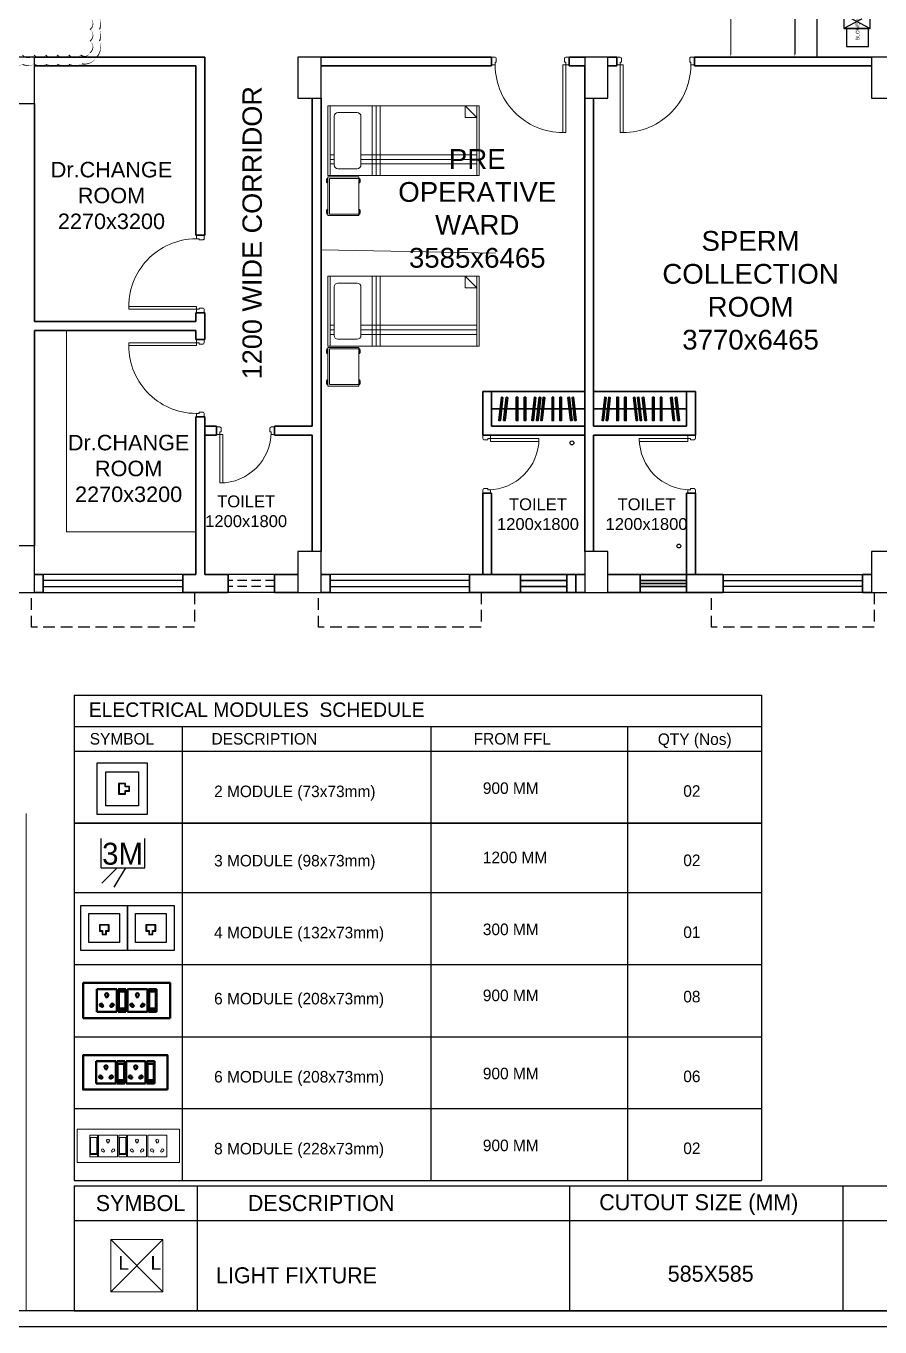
# Model space of a CAD drawing. Header units: millimetres. Extents: x 1327414 to 2124380, y -346496 to -91575.
# Drawn here: x 2096652 to 2107669, y -266856 to -250066 of the extents above; entities that cross this region are included whole.
import ezdxf
from ezdxf.enums import TextEntityAlignment as Align

# ---------------------------------------------------------------- set-up
doc = ezdxf.new("R2010")
doc.units = ezdxf.units.MM
doc.header["$LTSCALE"] = 600
doc.header["$MEASUREMENT"] = 0
doc.header["$PDMODE"] = 35
doc.linetypes.add('HIDDEN', pattern=[0.375, 0.25, -0.125])
for name, color, linetype in [('AIR SHOWER', 7, 'Continuous'), ('col', 5, 'Continuous'), ('Dimensions', 7, 'Continuous'), ('ELE-3M UPS P.SB', 3, 'Continuous'), ('ELE-8M 6-16A UPS SOCKET', 223, 'Continuous'), ('ELE.LAN POINT', 3, 'Continuous'), ('Lines', 7, 'Continuous'), ('MEP_HVAC_DRAIN_PIPE', 7, 'Continuous'), ('RCP Legend', 7, 'Continuous'), ('TEXT', 6, 'Continuous'), ('wall', 1, 'Continuous'), ('Window', 4, 'Continuous')]:
    doc.layers.add(name, color=color, linetype=linetype)
for name, color, linetype, lineweight in [('DIM', 7, 'Continuous', 0), ('DOOR', 144, 'Continuous', 13), ('ELBOW_FLANGE', 7, 'Continuous', 0), ('ELE. 2N0S OF 6-16 UPS SOCKETS', 191, 'Continuous', 15), ('funiture', 30, 'Continuous', 13), ('furniture', 30, 'Continuous', 9), ('P-Wall', 8, 'Continuous', 35)]:
    doc.layers.add(name, color=color, linetype=linetype, lineweight=lineweight)
doc.layers.add('ELE-42W EMERGENCY DOWN LIGHT', color=7, linetype='Continuous', lineweight=0, true_color=0x608ec6)
doc.styles.add('ARIAL', font='arial.ttf')
doc.styles.add('ROMANS', font='romans.shx')
doc.styles.get("Standard").update_dxf_attribs({"font": 'stylu.ttf'})
doc.linetypes.add('ZIGZAG', pattern='A,0.0001,-0.2,[131,ltypeshp.shx,S=0.2,R=0,X=-0.2,Y=0],-0.4,[131,ltypeshp.shx,S=0.2,R=180,X=0.2,Y=0],-0.2', length=0.8001)
doc.dimstyles.new('AEPL1', dxfattribs={"dimtxt": 100, "dimasz": 40, "dimexe": 1.25, "dimexo": 5, "dimtad": 0, "dimdec": 0, "dimtxsty": 'ROMANS', "dimcen": 2.5, "dimclrd": 250, "dimclre": 250, "dimclrt": 7, "dimadec": 0, "dimazin": 0, "dimtfac": 1, "dimtdec": 0, "dimtmove": 0, "dimatfit": 3, "dimfxl": 1, "dimlwd": 0, "dimlwe": 0, "dimarcsym": 0})
doc.dimstyles.new('BIGDFD', dxfattribs={"dimtxt": 8, "dimasz": 4, "dimexe": 1, "dimexo": 2, "dimtad": 1, "dimlfac": 10, "dimtxsty": 'Standard', "dimcen": 2.5, "dimclrd": 5, "dimclre": 3, "dimclrt": 1, "dimadec": 0, "dimazin": 0, "dimtfac": 1, "dimtmove": 0, "dimatfit": 3, "dimfxl": 1, "dimarcsym": 0})
doc.dimstyles.new('BIGDFD$0', dxfattribs={"dimtxt": 8, "dimasz": 4, "dimexe": 1, "dimexo": 2, "dimtad": 1, "dimlfac": 10, "dimtxsty": 'Standard', "dimcen": 2.5, "dimclrd": 5, "dimclre": 3, "dimclrt": 1, "dimadec": 0, "dimazin": 0, "dimtfac": 1, "dimtmove": 0, "dimatfit": 3, "dimfxl": 1, "dimarcsym": 0})

# ---------------------------------------------------------------- blocks, each defined once
blk = doc.blocks.new('A$C45A5314D')
at = {"layer": 'furniture', "color": 8, "ltscale": 0.75}
for p, q in [((-1962, 946), (-1950, 946)), ((-1962, 946), (-1950, 946)), ((-1962, 946), (-1962, 887)), ((-1962, 944), (-1950, 944)), ((-1962, 943), (-1950, 943)), ((-1962, 941), (-1950, 941)), ((-1962, 939), (-1950, 939)), ((-1962, 936), (-1950, 936)), ((-1962, 932), (-1950, 932)), ((-1962, 927), (-1950, 927)), ((-1962, 921), (-1950, 921)), ((-1962, 913), (-1950, 913)), ((-1962, 907), (-1950, 907)), ((-1962, 902), (-1950, 902)), ((-1962, 898), (-1950, 898)), ((-1962, 895), (-1950, 895)), ((-1962, 892), (-1950, 892)), ((-1962, 891), (-1950, 891)), ((-1962, 889), (-1950, 889)), ((-1962, 888), (-1950, 888)), ((-1962, 887), (-1950, 887)), ((-1950, 967), (-1550, 967)), ((-1950, 467), (-1950, 967)), ((-1930, 948), (-1930, 487)), ((-1930, 948), (-1550, 948)), ((-1550, 967), (-1550, 467)), ((-1538, 946), (-1550, 946)), ((-1538, 946), (-1550, 946)), ((-1538, 944), (-1550, 944)), ((-1538, 943), (-1550, 943)), ((-1538, 941), (-1550, 941)), ((-1538, 939), (-1550, 939)), ((-1538, 936), (-1550, 936)), ((-1538, 932), (-1550, 932)), ((-1538, 927), (-1550, 927)), ((-1538, 921), (-1550, 921)), ((-1538, 913), (-1550, 913)), ((-1538, 907), (-1550, 907)), ((-1538, 902), (-1550, 902)), ((-1538, 898), (-1550, 898)), ((-1538, 895), (-1550, 895)), ((-1538, 892), (-1550, 892)), ((-1538, 891), (-1550, 891)), ((-1538, 889), (-1550, 889)), ((-1538, 888), (-1550, 888)), ((-1538, 887), (-1550, 887)), ((-1538, 946), (-1538, 887)), ((-1962, 545), (-1950, 545)), ((-1962, 545), (-1950, 545)), ((-1962, 545), (-1962, 486)), ((-1962, 543), (-1950, 543)), ((-1962, 542), (-1950, 542)), ((-1962, 540), (-1950, 540)), ((-1962, 538), (-1950, 538)), ((-1962, 535), (-1950, 535)), ((-1962, 531), (-1950, 531)), ((-1962, 526), (-1950, 526)), ((-1962, 520), (-1950, 520)), ((-1962, 512), (-1950, 512)), ((-1962, 506), (-1950, 506)), ((-1538, 545), (-1550, 545)), ((-1538, 545), (-1550, 545)), ((-1538, 543), (-1550, 543)), ((-1538, 542), (-1550, 542)), ((-1538, 540), (-1550, 540)), ((-1538, 538), (-1550, 538)), ((-1538, 535), (-1550, 535)), ((-1538, 531), (-1550, 531)), ((-1538, 526), (-1550, 526)), ((-1538, 520), (-1550, 520)), ((-1538, 512), (-1550, 512)), ((-1538, 506), (-1550, 506)), ((-1538, 545), (-1538, 486)), ((-1962, 501), (-1950, 501)), ((-1962, 497), (-1950, 497)), ((-1962, 494), (-1950, 494)), ((-1962, 491), (-1950, 491)), ((-1962, 490), (-1950, 490)), ((-1962, 488), (-1950, 488)), ((-1962, 487), (-1950, 487)), ((-1962, 486), (-1950, 486)), ((-1962, 486), (-1950, 486)), ((-1550, 467), (-1950, 467)), ((-1550, 487), (-1930, 487)), ((-1538, 501), (-1550, 501)), ((-1538, 497), (-1550, 497)), ((-1538, 494), (-1550, 494)), ((-1538, 491), (-1550, 491)), ((-1538, 490), (-1550, 490)), ((-1538, 488), (-1550, 488)), ((-1538, 487), (-1550, 487)), ((-1538, 486), (-1550, 486))]:
    blk.add_line(p, q, dxfattribs=at)
at = {"layer": 'furniture', "color": 8}
for p, q in [((0, 450), (-1950, 450)), ((-1950, 450), (-1950, -450)), ((-1920, 450), (-1920, -450)), ((-1572, 362), (-1820, 362)), ((-1377, -450), (-1377, 450)), ((-1327, -450), (-1327, 450)), ((-1277, -450), (-1277, 450)), ((-30, -450), (-30, 450)), ((0, -450), (0, 450)), ((-1920, 300), (-1869, 300)), ((-1920, 241), (-1869, 241)), ((-1920, 182), (-1869, 182)), ((-1869, 313), (-1869, -313)), ((-1523, 313), (-1523, -313)), ((-1523, 300), (-30, 300)), ((-1523, 241), (-30, 241)), ((-1523, 182), (-30, 182)), ((-180, -450), (-30, -300)), ((-180, -450), (-180, -300)), ((-30, -300), (-180, -300)), ((-1950, -450), (0, -450)), ((-1820, -362), (-1572, -362))]:
    blk.add_line(p, q, dxfattribs=at)
at = {"layer": 'furniture', "color": 8, "ltscale": 0.75}
for centre, start, end in [((-1876, 917), 161.0754, 198.9247), ((-1624, 917), 341.0754, 18.9247), ((-1876, 516), 161.0754, 198.9247), ((-1624, 516), 341.0754, 18.9247)]:
    blk.add_arc(centre, 91.1, start, end, dxfattribs=at)
at = {"layer": 'furniture', "color": 8}
for centre, start, end in [((-1820, 313), 90, 180), ((-1572, 313), 0, 90), ((-1820, -313), 180, 270), ((-1572, -313), 270, 0)]:
    blk.add_arc(centre, 49.2, start, end, dxfattribs=at)
blk = doc.blocks.new('A$C19B8274B')
at = {"layer": 'DOOR'}
blk.add_line((-45, 925), (-80, 925), dxfattribs=at)
at = {"layer": 'DOOR', "color": 8}
for p, q in [((-80, 50), (-80, 925)), ((-45, 50), (-45, 925)), ((-45, 50), (-80, 50)), ((-955, -50), (-955, -47.5)), ((-940, -35), (-942.5, -35)), ((-60, -35), (-57.5, -35)), ((-45, -50), (-45, -47.5))]:
    blk.add_line(p, q, dxfattribs=at)
for points in [[(-940, 15), (-955, 15), (-955, 50), (-1000, 50), (-1000, -50), (-955, -50)], [(-940, -35), (-940, 15)], [(-60, 15), (-45, 15), (-45, 50), (0, 50), (0, -50), (-45, -50)], [(-60, -35), (-60, 15)]]:
    blk.add_lwpolyline(points, dxfattribs=at)
for centre, radius, start, end in [((-80, 50), 875, 90, 182.29244), ((-955, -35), 12.5, 270, 0), ((-45, -35), 12.5, 180, 270)]:
    blk.add_arc(centre, radius, start, end, dxfattribs=at)
blk = doc.blocks.new('750')
at = {"layer": 'DOOR', "color": 8}
for p, q in [((-50, 705), (-47.5, 705)), ((-35, 690), (-35, 692.5)), ((-50, 45), (-47.5, 45)), ((-35, 60), (-35, 57.5)), ((50, 45), (50, 80)), ((50, 80), (675, 80)), ((50, 45), (675, 45)), ((675, 45), (675, 80))]:
    blk.add_line(p, q, dxfattribs=at)
for points in [[(15, 690), (15, 705), (50, 705), (50, 750), (-50, 750), (-50, 705)], [(-35, 690), (15, 690)], [(15, 60), (15, 45), (50, 45), (50, 0), (-50, 0), (-50, 45)], [(-35, 60), (15, 60)]]:
    blk.add_lwpolyline(points, dxfattribs=at)
for centre, radius, start, end in [((-35, 705), 12.5, 180, 270), ((15, 45), 660, 0, 90), ((-35, 45), 12.5, 90, 180)]:
    blk.add_arc(centre, radius, start, end, dxfattribs=at)
blk = doc.blocks.new('W1800')
at = {"layer": 'wall', "color": 7}
for p, q in [((0, -58), (0, 173)), ((1800, 173), (1800, -58))]:
    blk.add_line(p, q, dxfattribs=at)
at = {"layer": 'Window'}
for p, q in [((0, 173), (1800, 173)), ((0, 98), (1800, 98)), ((1800, 18), (0, 18)), ((1800, -58), (0, -58))]:
    blk.add_line(p, q, dxfattribs=at)
blk = doc.blocks.new('*D141')
at = {"layer": 'AIR SHOWER', "color": 3, "lineweight": -2, "transparency": 16777216}
for p, q in [((72.8, 197.7), (72.8, 215.6)), ((162.8, 197.7), (162.8, 215.6))]:
    blk.add_line(p, q, dxfattribs=at)
at = {"layer": 'AIR SHOWER', "color": 5, "lineweight": -2, "transparency": 16777216}
blk.add_line((76.8, 214.6), (158.8, 214.6), dxfattribs=at)
at = {"layer": 'AIR SHOWER', "color": 5, "linetype": 'ByBlock', "transparency": 16777216}
for points in [[(76.8, 215.3), (76.8, 214), (72.8, 214.6)], [(158.8, 214), (158.8, 215.3), (162.8, 214.6)]]:
    blk.add_solid(points, dxfattribs=at)
at = {"layer": 'Defpoints', "color": 0, "linetype": 'ByBlock', "transparency": 16777216}
for p in [(162.8, 214.6), (72.8, 195.7), (162.8, 195.7)]:
    blk.add_point(p, dxfattribs=at)
at = {"layer": 'AIR SHOWER', "color": 1, "linetype": 'ByBlock', "transparency": 16777216, "insert": (130.4, 219.3), "char_height": 8, "attachment_point": 5}
blk.add_mtext('W1:900', dxfattribs=at)
blk = doc.blocks.new('*D142')
at = {"layer": 'AIR SHOWER', "color": 3, "lineweight": -2, "transparency": 16777216}
for p, q in [((0, 202.2), (0, 230.1)), ((170, 202.2), (170, 230.1))]:
    blk.add_line(p, q, dxfattribs=at)
at = {"layer": 'AIR SHOWER', "color": 5, "lineweight": -2, "transparency": 16777216}
blk.add_line((166, 229.1), (4, 229.1), dxfattribs=at)
at = {"layer": 'AIR SHOWER', "color": 5, "linetype": 'ByBlock', "transparency": 16777216}
for points in [[(4, 229.7), (4, 228.4), (0, 229.1)], [(166, 228.4), (166, 229.7), (170, 229.1)]]:
    blk.add_solid(points, dxfattribs=at)
at = {"layer": 'Defpoints', "color": 0, "linetype": 'ByBlock', "transparency": 16777216}
for p in [(0, 229.1), (0, 200.2), (170, 200.2)]:
    blk.add_point(p, dxfattribs=at)
at = {"layer": 'AIR SHOWER', "color": 1, "linetype": 'ByBlock', "transparency": 16777216, "insert": (115.3, 233.7), "char_height": 8, "attachment_point": 5}
blk.add_mtext('W:1700', dxfattribs=at)
blk = doc.blocks.new('nolllw new')
for p, q in [((-139, 14), (-138, 15)), ((-124, 16), (-137, 16)), ((-123, 15), (-107, -15)), ((-113, 14), (-3, 14)), ((8, 15), (-8, -15)), ((9, 16), (22, 16)), ((23, 14), (23, 16)), ((23, 14), (23, 15)), ((-100, -16), (-106, -16)), ((-15, -16), (-9, -16))]:
    blk.add_line(p, q)
at = {"color": 19}
for p, q in [((-124, 16), (-58, 16)), ((9, 16), (-58, 16)), ((-100, -34), (-15, -34))]:
    blk.add_line(p, q, dxfattribs=at)
at = {"color": 1}
for p, q in [((-75, 15), (-75, 11)), ((-41, 15), (-41, 11)), ((-100, -27), (-100, -34)), ((-15, -27), (-15, -34))]:
    blk.add_line(p, q, dxfattribs=at)
at = {"color": 3}
for p, q in [((-113, -5), (-113, -13)), ((-110, -16), (-110, -16)), ((-109, -17), (-101, -34)), ((-100, -34), (-100, -34)), ((-15, -34), (-15, -34)), ((-7, -17), (-14, -34)), ((-6, -16), (-5, -16)), ((-2, -5), (-2, -13))]:
    blk.add_line(p, q, dxfattribs=at)
for centre, radius, start, end in [((-137, 15), 1, 90, 159.381), ((-124, 15), 1, 27.8597, 90), ((9, 15), 1, 90, 152.1403), ((22, 15), 1, 20.619, 90), ((-106, -15), 1, 207.8597, 270), ((-100, -15), 1, 270, 343.3261), ((-61, -27), 40.2, 161.5212, 163.3261), ((-54, -27), 40.2, 16.6739, 18.4788), ((-15, -15), 1, 196.6739, 270), ((-9, -15), 1, 270, 332.1403)]:
    blk.add_arc(centre, radius, start, end)
at = {"color": 1}
for centre, radius, start, end in [((-61, -27), 39.2, 111.5891, 180), ((-74, 15), 0.396, 106.6984, 167.5275), ((-76, 11), 1, 291.5891, 0), ((-41, 15), 0.396, 12.4725, 73.3016), ((-40, 11), 1, 180, 248.4109), ((-54, -27), 39.2, 0, 68.4109)]:
    blk.add_arc(centre, radius, start, end, dxfattribs=at)
at = {"color": 3}
for centre, radius, start, end in [((-110, -13), 3, 180, 270), ((-110, -17), 1, 24.7129, 90), ((-100, -34), 0.5, 204.7129, 270), ((-15, -34), 0.5, 270, 335.2871), ((-6, -17), 1, 90, 155.2871), ((-5, -13), 3, 270, 0)]:
    blk.add_arc(centre, radius, start, end, dxfattribs=at)
blk = doc.blocks.new('*D144')
at = {"layer": 'AIR SHOWER', "color": 3, "lineweight": -2, "transparency": 16777216}
for p, q in [((172, 200.2), (208, 200.2)), ((172, 100.2), (208, 100.2))]:
    blk.add_line(p, q, dxfattribs=at)
at = {"layer": 'AIR SHOWER', "color": 5, "lineweight": -2, "transparency": 16777216}
blk.add_line((207, 104.2), (207, 196.2), dxfattribs=at)
at = {"layer": 'AIR SHOWER', "color": 5, "linetype": 'ByBlock', "transparency": 16777216}
for points in [[(207.7, 196.2), (206.4, 196.2), (207, 200.2)], [(206.4, 104.2), (207.7, 104.2), (207, 100.2)]]:
    blk.add_solid(points, dxfattribs=at)
at = {"layer": 'Defpoints', "color": 0, "linetype": 'ByBlock', "transparency": 16777216}
for p in [(170, 200.2), (207, 200.2), (170, 100.2)]:
    blk.add_point(p, dxfattribs=at)
at = {"layer": 'AIR SHOWER', "color": 1, "linetype": 'ByBlock', "transparency": 16777216, "insert": (202.4, 155.3), "char_height": 8, "attachment_point": 5, "rotation": 90}
blk.add_mtext('D:1000', dxfattribs=at)
blk = doc.blocks.new('*D145')
at = {"layer": 'AIR SHOWER', "color": 3, "lineweight": -2, "transparency": 16777216}
for p, q in [((166, 195.7), (188.8, 195.7)), ((166, 104.7), (188.8, 104.7))]:
    blk.add_line(p, q, dxfattribs=at)
at = {"layer": 'AIR SHOWER', "color": 5, "lineweight": -2, "transparency": 16777216}
blk.add_line((187.8, 191.7), (187.8, 108.7), dxfattribs=at)
at = {"layer": 'AIR SHOWER', "color": 5, "linetype": 'ByBlock', "transparency": 16777216}
for points in [[(188.5, 191.7), (187.2, 191.7), (187.8, 195.7)], [(187.2, 108.7), (188.5, 108.7), (187.8, 104.7)]]:
    blk.add_solid(points, dxfattribs=at)
at = {"layer": 'Defpoints', "color": 0, "linetype": 'ByBlock', "transparency": 16777216}
for p in [(164, 195.7), (164, 104.7), (187.8, 104.7)]:
    blk.add_point(p, dxfattribs=at)
at = {"layer": 'AIR SHOWER', "color": 1, "linetype": 'ByBlock', "transparency": 16777216, "insert": (183.2, 150.2), "char_height": 8, "attachment_point": 5, "rotation": 90}
blk.add_mtext('D1:910', dxfattribs=at)
blk = doc.blocks.new('*D165')
at = {"layer": 'Defpoints', "color": 0, "transparency": 16777216}
for p in [(2105744, -248166), (2106196, -248166), (2106196, -250466)]:
    blk.add_point(p, dxfattribs=at)
at = {"layer": 'Dimensions', "color": 250, "lineweight": 0, "transparency": 16777216}
for p, q in [((2106191, -248166), (2105743, -248166)), ((2105744, -248206), (2105744, -249139)), ((2105744, -250426), (2105744, -249492)), ((2106191, -250466), (2105743, -250466))]:
    blk.add_line(p, q, dxfattribs=at)
at = {"layer": 'Dimensions', "color": 250, "transparency": 16777216}
for points in [[(2105751, -248206), (2105738, -248206), (2105744, -248166)], [(2105738, -250426), (2105751, -250426), (2105744, -250466)]]:
    blk.add_solid(points, dxfattribs=at)
at = {"layer": 'Dimensions', "color": 7, "transparency": 16777216, "insert": (2105744, -249316), "char_height": 100, "attachment_point": 5, "rotation": 90, "style": 'ROMANS'}
blk.add_mtext('2300', dxfattribs=at)
blk = doc.blocks.new('54W EME')
for p, q in [((-293, 292), (292, -293)), ((292, 292), (-293, -293))]:
    blk.add_line(p, q)
at = {"layer": 'ELE-42W EMERGENCY DOWN LIGHT'}
blk.add_lwpolyline([(-293, -293), (-293, 292), (292, 292), (292, -293)], close=True, dxfattribs=at)
at = {"char_height": 154, "width": 324.96, "attachment_point": 1, "style": 'ARIAL'}
for insert in [(-207, 107), (153, 107)]:
    blk.add_mtext('L', dxfattribs=dict(at, insert=insert))
blk = doc.blocks.new('Voice')
at = {"layer": 'ELE.LAN POINT', "color": 3}
for points in [[(0, -31.8), (127.9, -31.8), (127.9, 92), (0, 92)], [(21.9, -10), (106, -10), (106, 70.1), (21.9, 70.1)], [(77.3, 21.4), (69.7, 21.4), (69.7, 11.7), (58.1, 11.7), (58.1, 21.4), (50.6, 21.4), (50.6, 38.7), (77.3, 38.7)], [(75.9, 22.8), (68.4, 22.8), (68.4, 13), (59.5, 13), (59.5, 22.8), (52, 22.8), (52, 37.4), (75.9, 37.4)]]:
    blk.add_lwpolyline(points, close=True, dxfattribs=at)
blk = doc.blocks.new('543E')
at = {"layer": 'ELE. 2N0S OF 6-16 UPS SOCKETS', "color": 72, "linetype": 'ByBlock'}
for p, q in [((-123.5, -57), (-123.5, -90.8)), ((-26.5, -57), (-123.5, -57)), ((-26.5, -57), (-123.5, -57)), ((-26.5, -57), (-26.5, -90.8)), ((-26.5, -90.8), (-26.5, -57)), ((-123.5, -90.8), (-26.5, -90.8)), ((-123.5, -96.4), (-26.5, -96.4)), ((-123.5, -181.4), (-123.5, -96.4)), ((-113, -59.8), (-113, -88)), ((-37, -59.8), (-113, -59.8)), ((-113, -88), (-37, -88)), ((-109.6, -59.8), (-109.6, -88)), ((-37, -88), (-37, -59.8)), ((-26.5, -96.4), (-26.5, -181.4)), ((-26.5, -181.4), (-123.5, -181.4)), ((-123.5, -187.1), (-123.5, -220.9)), ((-26.5, -187.1), (-123.5, -187.1)), ((-26.5, -187.1), (-123.5, -187.1)), ((-123.5, -220.9), (-26.5, -220.9)), ((-123.5, -311.5), (-123.5, -226.5)), ((-123.5, -226.5), (-26.5, -226.5)), ((-113, -189.9), (-113, -218)), ((-37, -189.9), (-113, -189.9)), ((-113, -218), (-37, -218)), ((-109.6, -189.9), (-109.6, -218)), ((-37, -218), (-37, -189.9)), ((-26.5, -187.1), (-26.5, -220.9)), ((-26.5, -220.9), (-26.5, -187.1)), ((-26.5, -226.5), (-26.5, -311.5)), ((-26.5, -311.5), (-123.5, -311.5)), ((-123.5, -402.2), (-123.5, -317.1)), ((-123.5, -317.1), (-26.5, -317.1)), ((-26.5, -317.1), (-26.5, -402.2)), ((-26.5, -402.2), (-123.5, -402.2))]:
    blk.add_line(p, q, dxfattribs=at)
blk.add_lwpolyline([(-150, 0), (-150, -459.1), (0, -459.1), (0, 0)], close=True, dxfattribs=at)
for centre, radius, start, end in [((-97.9, -119.2), 4.6, 112.68381, 345.09514), ((-93.9, -114.7), 5.7, 275.26891, 182.51003), ((-97.9, -158.6), 4.6, 14.90486, 247.31619), ((-93.9, -163.1), 5.7, 177.48997, 84.73109), ((-57.7, -138.9), 4.22, 71.40312, 288.59688), ((-51, -138.9), 6.62, 217.15837, 142.84163), ((-97.9, -249.3), 4.6, 112.68381, 345.09514), ((-97.9, -288.7), 4.6, 14.90486, 247.31619), ((-93.9, -244.8), 5.7, 275.26891, 182.51003), ((-93.9, -293.2), 5.7, 177.48997, 84.73109), ((-57.7, -269), 4.22, 71.40312, 288.59688), ((-51, -269), 6.62, 217.15837, 142.84163), ((-97.9, -339.9), 4.6, 112.68381, 345.09514), ((-93.9, -335.4), 5.7, 275.26891, 182.51003), ((-97.9, -379.4), 4.6, 14.90486, 247.31619), ((-93.9, -383.9), 5.7, 177.48997, 84.73109), ((-57.7, -359.7), 4.22, 71.40312, 288.59688), ((-51, -359.7), 6.62, 217.15837, 142.84163)]:
    blk.add_arc(centre, radius, start, end, dxfattribs=at)
blk = doc.blocks.new('3M UPS SB')
at = {"layer": 'ELE-3M UPS P.SB', "color": 3}
for p, q in [((-133.8, 160), (-69.3, 265.2)), ((-88.2, 160), (-3.4, 244.9)), ((-240, 160), (-240, 0)), ((0, 160), (-240, 160)), ((0, 160), (0, 0))]:
    blk.add_line(p, q, dxfattribs=at)
blk.add_text('3M', height=120, rotation=180, dxfattribs=at).set_placement((-6, 143))
blk = doc.blocks.new('6MODULE-UPS')
at = {"layer": 'ELE. 2N0S OF 6-16 UPS SOCKETS', "color": 223, "lineweight": 50}
for p, q in [((-5.7, 91.9), (-5.7, 19.7)), ((-5.7, 91.9), (-5.7, 19.7)), ((19.4, 91.9), (-5.7, 91.9)), ((-5.7, 91.9), (19.4, 91.9)), ((19.4, 19.7), (19.4, 91.9)), ((23.6, 91.9), (86.9, 91.9)), ((23.6, 19.7), (23.6, 91.9)), ((86.9, 91.9), (86.9, 19.7)), ((91.1, 91.9), (91.1, 19.7)), ((91.1, 91.9), (91.1, 19.7)), ((116.2, 91.9), (91.1, 91.9)), ((91.1, 91.9), (116.2, 91.9)), ((116.2, 19.7), (116.2, 91.9)), ((120.4, 19.7), (120.4, 91.9)), ((120.4, 91.9), (183.6, 91.9)), ((183.6, 91.9), (183.6, 19.7)), ((-3.6, 84), (-3.6, 27.6)), ((17.3, 84), (-3.6, 84)), ((17.3, 27.6), (17.3, 84)), ((93.2, 84), (93.2, 27.6)), ((114.1, 84), (93.2, 84)), ((114.1, 27.6), (114.1, 84)), ((-5.7, 19.7), (19.4, 19.7)), ((-3.6, 30.1), (17.3, 30.1)), ((-3.6, 27.6), (17.3, 27.6)), ((86.9, 19.7), (23.6, 19.7)), ((91.1, 19.7), (116.2, 19.7)), ((93.2, 30.1), (114.1, 30.1)), ((93.2, 27.6), (114.1, 27.6)), ((183.6, 19.7), (120.4, 19.7))]:
    blk.add_line(p, q, dxfattribs=at)
blk.add_lwpolyline([(-48.1, 0), (226, 0), (226, 111.6), (-48.1, 111.6)], close=True, dxfattribs=at)
for centre, radius, start, end in [((37.2, 41.7), 4.24, 5.2689, 272.51), ((55.3, 73.6), 4.92, 307.1584, 232.8416), ((55.3, 68.7), 3.14, 161.4031, 18.5969), ((73.3, 41.7), 4.24, 267.49, 174.7311), ((134, 41.7), 4.24, 5.2689, 272.51), ((152, 73.6), 4.92, 307.1584, 232.8416), ((152, 68.7), 3.14, 161.4031, 18.5969), ((170, 41.7), 4.24, 267.49, 174.7311), ((40.6, 38.8), 3.42, 202.6838, 75.0951), ((69.9, 38.8), 3.42, 104.9049, 337.3162), ((137.3, 38.8), 3.42, 202.6838, 75.0951), ((166.7, 38.8), 3.42, 104.9049, 337.3162)]:
    blk.add_arc(centre, radius, start, end, dxfattribs=at)
blk = doc.blocks.new('5Y3AQY')
at = {"layer": 'ELE. 2N0S OF 6-16 UPS SOCKETS', "color": 72, "lineweight": 50}
for p, q in [((-311.5, -26.5), (-277.7, -26.5)), ((-311.5, -123.5), (-311.5, -26.5)), ((-311.5, -123.5), (-311.5, -26.5)), ((-308.7, -37), (-280.5, -37)), ((-308.7, -113), (-308.7, -37)), ((-308.7, -40.4), (-280.5, -40.4)), ((-280.5, -37), (-280.5, -113)), ((-277.7, -26.5), (-277.7, -123.5)), ((-272.1, -26.5), (-272.1, -123.5)), ((-187.1, -26.5), (-272.1, -26.5)), ((-187.1, -123.5), (-187.1, -26.5)), ((-181.4, -26.5), (-147.6, -26.5)), ((-181.4, -123.5), (-181.4, -26.5)), ((-181.4, -123.5), (-181.4, -26.5)), ((-178.6, -37), (-150.4, -37)), ((-178.6, -113), (-178.6, -37)), ((-178.6, -40.4), (-150.4, -40.4)), ((-150.4, -37), (-150.4, -113)), ((-147.6, -26.5), (-147.6, -123.5)), ((-57, -26.5), (-142, -26.5)), ((-142, -26.5), (-142, -123.5)), ((-57, -123.5), (-57, -26.5)), ((-311.5, -123.5), (-277.7, -123.5)), ((-277.7, -123.5), (-311.5, -123.5)), ((-280.5, -113), (-308.7, -113)), ((-272.1, -123.5), (-187.1, -123.5)), ((-181.4, -123.5), (-147.6, -123.5)), ((-147.6, -123.5), (-181.4, -123.5)), ((-150.4, -113), (-178.6, -113)), ((-142, -123.5), (-57, -123.5))]:
    blk.add_line(p, q, dxfattribs=at)
blk.add_lwpolyline([(-368.5, 0), (0, 0), (0, -150), (-368.5, -150)], close=True, dxfattribs=at)
for centre, radius, start, end in [((-253.8, -56.1), 5.7, 87.49, 354.7311), ((-249.3, -52.1), 4.6, 284.9049, 157.3162), ((-209.8, -52.1), 4.6, 22.6838, 255.0951), ((-205.3, -56.1), 5.7, 185.2689, 92.51), ((-123.7, -56.1), 5.7, 87.49, 354.7311), ((-119.2, -52.1), 4.6, 284.9049, 157.3162), ((-79.7, -52.1), 4.6, 22.6838, 255.0951), ((-75.2, -56.1), 5.7, 185.2689, 92.51), ((-229.6, -99), 6.62, 127.1584, 52.8416), ((-229.6, -92.3), 4.22, 341.4031, 198.5969), ((-99.5, -99), 6.62, 127.1584, 52.8416), ((-99.5, -92.3), 4.22, 341.4031, 198.5969)]:
    blk.add_arc(centre, radius, start, end, dxfattribs=at)
blk = doc.blocks.new('AIR SHOWER')
at = {"layer": 'AIR SHOWER'}
h = blk.add_hatch(dxfattribs=at)
h.set_pattern_fill('ANSI37', color=8, scale=0.24, angle=180, style=0)
h.set_pattern_definition([(45, (-36516.70436, 5170.6153), (-0.538815367, 0.538815367), []), (135, (-36516.70436, 5170.6153), (-0.538815367, -0.538815367), [])])
h.paths.add_polyline_path([(63.7649, 110.1138), (54.9235, 110.1138), (54.9235, 189.8012), (63.7649, 189.8012)])
h = blk.add_hatch(dxfattribs=at)
h.set_pattern_fill('ANSI37', color=8, scale=0.24, angle=180, style=0)
h.set_pattern_definition([(45, (-52704.6564, 3586.6221), (-0.538815367, 0.538815367), []), (135, (-52704.6564, 3586.6221), (-0.538815367, -0.538815367), [])])
h.paths.add_polyline_path([(54.9235, 189.5272), (63.7649, 189.5272), (63.7649, 182.3028), (54.9235, 182.3028)])
at = {"layer": 'AIR SHOWER', "color": 8}
for p, q in [((159.5, 200.2351), (159.5, 300.4701)), ((164, 300.4701), (159.5, 300.4701)), ((164, 300.4701), (164, 200.2351)), ((171.05, 295.4201), (164, 295.4201)), ((171.05, 293.5201), (164, 293.5201)), ((159.5, 265.8021), (160.1, 265.8021)), ((160.1, 234.8021), (160.1, 265.8021)), ((160.1, 264.3021), (163.4, 264.3021)), ((163.4, 265.8021), (163.4, 234.8021)), ((163.4, 265.8021), (164, 265.8021)), ((160.1, 236.3021), (163.4, 236.3021)), ((159.5, 234.8021), (160.1, 234.8021)), ((163.4, 234.8021), (164, 234.8021)), ((0, 100.2351), (0, 200.2351)), ((0, 200.2351), (170, 200.2351)), ((63.7649, 200.2351), (63.7649, 195.7351)), ((63.7649, 100.2351), (63.7649, 200.2351)), ((63.7649, 195.7351), (164, 195.7351)), ((72.7649, 195.7351), (164, 195.7351)), ((72.7649, 195.7351), (72.7649, 104.7351)), ((162.7649, 195.7351), (162.7649, 104.7351)), ((162.7649, 195.7351), (162.7649, 104.7351)), ((164, 200.2351), (164, 195.7351)), ((170, 100.2351), (170, 200.2351)), ((170, 100.2351), (170, 200.2351)), ((54.9235, 165.7555), (36.841, 131.8309)), ((54.9235, 131.8309), (36.841, 165.7555)), ((63.7649, 104.7351), (164, 104.7351)), ((63.7649, 104.7351), (63.7649, 100.2351)), ((164, 100.2351), (164, 104.7351)), ((0, 100.2351), (170, 100.2351)), ((159.5, 100.2351), (159.5, 0)), ((164, 0), (164, 100.2351)), ((159.5, 65.6681), (160.1, 65.6681)), ((160.1, 65.6681), (160.1, 34.6681)), ((160.1, 64.1681), (163.4, 64.1681)), ((163.4, 34.6681), (163.4, 65.6681)), ((163.4, 65.6681), (164, 65.6681)), ((159.5, 34.6681), (160.1, 34.6681)), ((160.1, 36.1681), (163.4, 36.1681)), ((163.4, 34.6681), (164, 34.6681)), ((164, 0), (159.5, 0)), ((171.05, 6.95), (164, 6.95)), ((171.05, 5.05), (164, 5.05))]:
    blk.add_line(p, q, dxfattribs=at)
for points in [[(63.7649, 190.0987), (54.9235, 190.0987), (54.9235, 110.1138), (63.7649, 110.1138)], [(86.4277, 195.7351), (72.7649, 195.7351), (72.7649, 191.2865), (86.4277, 191.2865)], [(74.6432, 195.334), (85.2425, 195.334), (85.2425, 195.7351), (74.6432, 195.7351)], [(36.841, 162.4912), (13.6037, 162.4912), (13.6037, 133.8537), (36.841, 133.8537)], [(54.9235, 165.7555), (36.841, 165.7555), (36.841, 131.8309), (54.9235, 131.8309)], [(86.4277, 104.7351), (72.7649, 104.7351), (72.7649, 109.1836), (86.4277, 109.1836)], [(74.6432, 105.1361), (85.2425, 105.1361), (85.2425, 104.7351), (74.6432, 104.7351)], [(22.7846, 100.2351), (32.79, 100.2351), (32.79, 100.2351), (22.7846, 100.2351)], [(22.7846, 100.2351), (34.2228, 100.2351), (34.2228, 99.8821), (22.7846, 99.8821)], [(38.3459, 100.2351), (39.8996, 100.2351), (39.8996, 99.8823), (38.3459, 99.8823)]]:
    blk.add_lwpolyline(points, close=True, dxfattribs=at)
at = {"layer": 'AIR SHOWER', "color": 8, "lineweight": 0}
for centre, start, end in [((164, 200.2351), 90, 180), ((164, 100.2351), 180, 270)]:
    blk.add_arc(centre, 100.2351, start, end, dxfattribs=at)
at = {"layer": 'AIR SHOWER', "color": 8}
for centre in [(171.05, 294.4701), (171.05, 6)]:
    blk.add_arc(centre, 0.95, 270, 90, dxfattribs=at)
at = {"layer": 'AIR SHOWER', "color": 8, "xscale": -0.1, "yscale": 0.1, "zscale": 0.1}
for p, rotation in [((164.3039, 177.8504), 89.99999999999997), ((71.3723, 172.6198), 269.9999999999856), ((164.3039, 127.8504), 89.99999999999997), ((71.3723, 122.6198), 269.9999999999856)]:
    blk.add_blockref('nolllw new', p, dxfattribs=dict(at, rotation=rotation))
at = {"layer": 'AIR SHOWER', "color": 8}
for s, height, p in [('EXIT', 9.14932, (105.2922, 244.8428)), ('AIR SHOWER', 9.14932, (82.7486, 148.4504)), ('BLOWER', 4.57466, (21.8029, 145.8279)), ('CONTROLS', 4.57466, (21.5589, 94.8755)), ('ENTRY', 9.14932, (107.2005, 68.4017))]:
    blk.add_text(s, height=height, dxfattribs=at).set_placement(p)
for base, p1, p2, angle, text, dimstyle, picture, middle in [((0, 229.071), (170, 200.2351), (0, 200.2351), 180, 'W:1700', 'BIGDFD', '*D142', (115.3408, 229.071)), ((162.7649, 214.648), (72.7649, 195.7351), (162.7649, 195.7351), 180, 'W1:900', 'BIGDFD', '*D141', (130.4357, 214.648)), ((207.0183, 200.2351), (170, 100.2351), (170, 200.2351), 90, 'D:<>', 'BIGDFD$0', '*D144', (207.0183, 155.2726))]:
    dim = blk.add_linear_dim(base=base, p1=p1, p2=p2, angle=angle, text=text, dimstyle=dimstyle, dxfattribs=at)
    dim.commit()
    dim.dimension.update_dxf_attribs({"geometry": picture, "text_midpoint": middle, "dimtype": 128})
dim = blk.add_linear_dim(base=(187.8331, 104.7351), p1=(164, 195.7351), p2=(164, 104.7351), angle=90, text='D1:<>', dimstyle='BIGDFD$0', dxfattribs=at)
dim.commit()
dim.dimension.update_dxf_attribs({"geometry": '*D145', "text_midpoint": (183.2081, 150.2351)})

msp = doc.modelspace()

# ---------------------------------------------------------------- linework, layer by layer
for points in [[(2124380.5, -238045.4), (2124380.5, -266855.7), (2083807.4, -266855.7), (2083807.4, -238045.4)], [(2124171.8, -238254.1), (2124171.8, -266647.1), (2084016, -266647.1), (2084016, -238254.1)]]:
    msp.add_lwpolyline(points, close=True)
at = {"layer": 'col'}
for points in [[(2096409.1, -251065.8), (2096759.1, -251065.8), (2096759.1, -250465.8), (2096409.1, -250465.8)], [(2100159.1, -250995.8), (2100459.1, -250995.8), (2100459.1, -250465.8), (2100159.1, -250465.8)], [(2103859.1, -250995.8), (2104159.1, -250995.8), (2104159.1, -250465.8), (2103859.1, -250465.8)], [(2107559.1, -250995.8), (2107859.1, -250995.8), (2107859.1, -250465.8), (2107559.1, -250465.8)], [(2096409.1, -257375.8), (2096759.1, -257375.8), (2096759.1, -256775.8), (2096409.1, -256775.8)], [(2100159.1, -257375.8), (2100459.1, -257375.8), (2100459.1, -256845.8), (2100159.1, -256845.8)], [(2103859.1, -257375.8), (2104159.1, -257375.8), (2104159.1, -256845.8), (2103859.1, -256845.8)], [(2107559.1, -257375.8), (2107859.1, -257375.8), (2107859.1, -256845.8), (2107559.1, -256845.8)]]:
    msp.add_lwpolyline(points, close=True, dxfattribs=at)
at = {"layer": 'DIM', "color": 5}
msp.add_lwpolyline([(2097599.8, -249960.4, 0, 15, -0.201399), (2097599.8, -250110.4, 0, 15, -0.201399), (2097599.8, -250260.4, 0, 15, -0.3077757), (2097556.6, -250473.9, 0, 15, -0.3098283), (2097371.8, -250553.8, 0, 15, -0.225144), (2097205.9, -250561.3, 0, 15, -0.201399), (2097055.9, -250561.3, 0, 15, -0.201399), (2096905.9, -250561.3, 0, 15, -0.201399), (2096755.9, -250561.3, 0, 15, -0.201399), (2096605.9, -250561.3, 0, 15, -0.201399), (2096455.9, -250561.3, 0, 15, -0.201399), (2096305.9, -250561.3, 0, 15, -0.201399), (2096155.9, -250561.3, 0, 15, -0.2144985), (2095997.1, -250557.3, 0, 15, -0.3154019), (2095796.9, -250489.7, 0, 15, -0.3151164), (2095749.9, -250272.6, 0, 15, -0.201399), (2095749.9, -250122.6, 0, 15, -0.201399), (2095749.9, -249972.6, 0, 15, -0.201399)], format="xyseb", dxfattribs=at)
at = {"layer": 'DIM', "color": 1}
msp.add_lwpolyline([(2097477.4, -249960.4, 0, 15, -0.5), (2097477.4, -250110.4, 0, 15, -0.5), (2097477.4, -250260.4, 0, 15, -0.5), (2097477.4, -250410.4, 0, 15, -0.5), (2097355.9, -250438.9, 0, 15, -0.5), (2097205.9, -250438.9, 0, 15, -0.5), (2097055.9, -250438.9, 0, 15, -0.5), (2096905.9, -250438.9, 0, 15, -0.5), (2096755.9, -250438.9, 0, 15, -0.5), (2096605.9, -250438.9, 0, 15, -0.5), (2096455.9, -250438.9, 0, 15, -0.5), (2096305.9, -250438.9, 0, 15, -0.5), (2096155.9, -250438.9, 0, 15, -0.5), (2096005.9, -250438.9, 0, 15, -0.5), (2095872.3, -250422.6, 0, 15, -0.5), (2095872.3, -250272.6, 0, 15, -0.5), (2095872.3, -250122.6, 0, 15, -0.5), (2095872.3, -249972.6, 0, 15, -0.5)], format="xyseb", dxfattribs=at)
at = {"layer": 'ELBOW_FLANGE'}
msp.add_line((2096651.6, -260228.7), (2096651.6, -266647.1), dxfattribs=at)
at = {"layer": 'funiture', "color": 8}
msp.add_lwpolyline([(2098844.1, -256595.8), (2097174.1, -256595.8), (2097174.1, -253995.8)], dxfattribs=at)
at = {"layer": 'furniture', "color": 8, "linetype": 'ZIGZAG', "ltscale": 0.5}
msp.add_line((2102709.1, -252996.8), (2100459.1, -252954.7), dxfattribs=at)
at = {"layer": 'Lines', "linetype": 'HIDDEN'}
for points in [[(2098824.1, -257375.8), (2098824.1, -257825.8), (2096724.1, -257825.8), (2096724.1, -257375.8)], [(2102524.1, -257375.8), (2102524.1, -257825.8), (2100424.1, -257825.8), (2100424.1, -257375.8)], [(2107594.1, -257375.8), (2107594.1, -257825.8), (2105494.1, -257825.8), (2105494.1, -257375.8)]]:
    msp.add_lwpolyline(points, dxfattribs=at)
at = {"layer": 'MEP_HVAC_DRAIN_PIPE', "linetype": 'ByBlock'}
for centre in [(2103694.7, -255445.8), (2105074.1, -256777)]:
    msp.add_circle(centre, 25, dxfattribs=at)
at = {"layer": 'P-Wall', "color": 8, "linetype": 'Continuous'}
for p, q in [((2096759.1, -250465.8), (2098959.1, -250465.8)), ((2100459.1, -250465.8), (2102659.1, -250465.8)), ((2103659.1, -250580.8), (2103659.1, -250465.8)), ((2103659.1, -250465.8), (2103859.1, -250465.8)), ((2104159.1, -250465.8), (2104274.1, -250465.8)), ((2104274.1, -250580.8), (2104274.1, -250465.8)), ((2105274.1, -250465.8), (2107559.1, -250465.8)), ((2105274.1, -250580.8), (2105274.1, -250465.8)), ((2096759.1, -250580.8), (2098844.1, -250580.8)), ((2100459.1, -250580.8), (2102659.1, -250580.8)), ((2103659.1, -250580.8), (2103859.1, -250580.8)), ((2104159.1, -250580.8), (2104274.1, -250580.8)), ((2105274.1, -250580.8), (2107559.1, -250580.8)), ((2096759.1, -251065.8), (2096759.1, -253880.8)), ((2098844.1, -252765.8), (2098959.1, -252765.8)), ((2098844.1, -253765.8), (2098959.1, -253765.8)), ((2096759.1, -253880.8), (2098844.1, -253880.8)), ((2096759.1, -253995.8), (2096759.1, -256775.8)), ((2096759.1, -253995.8), (2098844.1, -253995.8)), ((2098844.1, -254110.8), (2098959.1, -254110.8)), ((2098844.1, -255110.8), (2098959.1, -255110.8)), ((2099259.1, -257145.8), (2099259.1, -257375.8)), ((2099859.1, -257145.8), (2099859.1, -257375.8))]:
    msp.add_line(p, q, dxfattribs=at)
at = {"layer": 'P-Wall', "color": 8}
for p, q in [((2098959.1, -250465.8), (2098959.1, -252765.8)), ((2102659.1, -250465.8), (2102659.1, -250580.8)), ((2098844.1, -252765.8), (2098844.1, -250580.8)), ((2103859.1, -255460.8), (2103859.1, -250580.8)), ((2100344.1, -255230.8), (2100344.1, -250995.8)), ((2100459.1, -256845.8), (2100459.1, -250995.8)), ((2103974.1, -255230.8), (2103974.1, -250995.8)), ((2098844.1, -253880.8), (2098844.1, -253765.8)), ((2098959.1, -254110.8), (2098959.1, -253765.8)), ((2098844.1, -254110.8), (2098844.1, -253995.8)), ((2102659.1, -254780.8), (2102544.1, -254780.8)), ((2102544.1, -255345.8), (2102544.1, -254780.8)), ((2102659.1, -255230.8), (2102659.1, -254780.8)), ((2102659.1, -254780.8), (2103859.1, -254780.8)), ((2105174.1, -254780.8), (2103974.1, -254780.8)), ((2105174.1, -254780.8), (2105289.1, -254780.8)), ((2105174.1, -255230.8), (2105174.1, -254780.8)), ((2105289.1, -255345.8), (2105289.1, -254780.8)), ((2102659.1, -255005.8), (2103859.1, -255005.8)), ((2105174.1, -255005.8), (2103974.1, -255005.8)), ((2098844.1, -257145.8), (2098844.1, -255110.8)), ((2098959.1, -257145.8), (2098959.1, -255110.8)), ((2098959.1, -255230.8), (2099109.1, -255230.8)), ((2098959.1, -255345.8), (2099109.1, -255345.8)), ((2099109.1, -255345.8), (2099109.1, -255230.8)), ((2099859.1, -255345.8), (2099859.1, -255230.8)), ((2099859.1, -255230.8), (2100344.1, -255230.8)), ((2099859.1, -255345.8), (2100344.1, -255345.8)), ((2100344.1, -256845.8), (2100344.1, -255345.8)), ((2102544.1, -255345.8), (2103859.1, -255345.8)), ((2102659.1, -255230.8), (2103859.1, -255230.8)), ((2103859.1, -256845.8), (2103859.1, -255345.8)), ((2105174.1, -255230.8), (2103974.1, -255230.8)), ((2105289.1, -255345.8), (2103974.1, -255345.8)), ((2103974.1, -256845.8), (2103974.1, -255345.8)), ((2102544.1, -256095.8), (2102659.1, -256095.8)), ((2102544.1, -257145.8), (2102544.1, -256095.8)), ((2102659.1, -257145.8), (2102659.1, -256095.8)), ((2105289.1, -256095.8), (2105174.1, -256095.8)), ((2105174.1, -257145.8), (2105174.1, -256095.8)), ((2105289.1, -257145.8), (2105289.1, -256095.8)), ((2096874.1, -257145.8), (2096759.1, -257145.8)), ((2096874.1, -257145.8), (2096874.1, -257375.8)), ((2098674.1, -257145.8), (2098844.1, -257145.8)), ((2098674.1, -257145.8), (2098674.1, -257375.8)), ((2098959.1, -257145.8), (2099259.1, -257145.8)), ((2099859.1, -257145.8), (2100159.1, -257145.8)), ((2100459.1, -257145.8), (2100574.1, -257145.8)), ((2100574.1, -257145.8), (2100574.1, -257375.8)), ((2102374.1, -257145.8), (2102544.1, -257145.8)), ((2102374.1, -257145.8), (2102374.1, -257375.8)), ((2102374.1, -257145.8), (2103859.1, -257145.8)), ((2102374.1, -257145.8), (2102374.1, -257375.8)), ((2102659.1, -257145.8), (2103029.1, -257145.8)), ((2103629.1, -257145.8), (2103029.1, -257145.8)), ((2103029.1, -257145.8), (2103029.1, -257375.8)), ((2103629.1, -257220.8), (2103029.1, -257220.8)), ((2103629.1, -257145.8), (2103859.1, -257145.8)), ((2103629.1, -257145.8), (2103629.1, -257375.8)), ((2103744.1, -257145.8), (2103744.1, -257375.8)), ((2103859.1, -257145.8), (2103744.1, -257145.8)), ((2104389.1, -257145.8), (2104159.1, -257145.8)), ((2104389.1, -257145.8), (2104159.1, -257145.8)), ((2105644.1, -257145.8), (2104159.1, -257145.8)), ((2104989.1, -257145.8), (2104389.1, -257145.8)), ((2104989.1, -257145.8), (2104389.1, -257145.8)), ((2104574.1, -257145.8), (2104574.1, -257375.8)), ((2104574.1, -257145.8), (2104574.1, -257375.8)), ((2105174.1, -257220.8), (2104574.1, -257220.8)), ((2105174.1, -257220.8), (2104574.1, -257220.8)), ((2105174.1, -257145.8), (2104989.1, -257145.8)), ((2105174.1, -257145.8), (2104989.1, -257145.8)), ((2105174.1, -257145.8), (2105174.1, -257375.8)), ((2105174.1, -257145.8), (2105174.1, -257375.8)), ((2105644.1, -257145.8), (2105644.1, -257375.8)), ((2107444.1, -257145.8), (2107559.1, -257145.8)), ((2107444.1, -257145.8), (2107444.1, -257375.8)), ((2107444.1, -257145.8), (2107444.1, -257375.8)), ((2107444.1, -257145.8), (2107559.1, -257145.8)), ((2096874.1, -257375.8), (2096759.1, -257375.8)), ((2098674.1, -257375.8), (2099259.1, -257375.8)), ((2099859.1, -257375.8), (2100159.1, -257375.8)), ((2100459.1, -257375.8), (2100574.1, -257375.8)), ((2102374.1, -257375.8), (2103029.1, -257375.8)), ((2102374.1, -257375.8), (2103859.1, -257375.8)), ((2103629.1, -257300.8), (2103029.1, -257300.8)), ((2103629.1, -257375.8), (2103029.1, -257375.8)), ((2103629.1, -257375.8), (2103859.1, -257375.8)), ((2103859.1, -257375.8), (2103744.1, -257375.8)), ((2104389.1, -257375.8), (2104159.1, -257375.8)), ((2105644.1, -257375.8), (2104159.1, -257375.8)), ((2104989.1, -257375.8), (2104389.1, -257375.8)), ((2104389.1, -257375.8), (2104989.1, -257375.8)), ((2105174.1, -257260.8), (2104574.1, -257260.8)), ((2105174.1, -257300.8), (2104574.1, -257300.8)), ((2107444.1, -257375.8), (2107559.1, -257375.8))]:
    msp.add_line(p, q, dxfattribs=at)
at = {"layer": 'P-Wall'}
for points in [[(2102804.7, -254858.2), (2102771.1, -255156.8), (2102751.2, -255155), (2102784.8, -254856.5), (2102804.7, -254858.2)], [(2102867.2, -254858.2), (2102833.6, -255156.8), (2102813.7, -255155), (2102847.3, -254856.5), (2102867.2, -254858.2)], [(2102977.1, -254857.5), (2102977.1, -255157.5), (2102997.1, -255157.5), (2102997.1, -254857.5), (2102977.1, -254857.5)], [(2103078.7, -254857.5), (2103078.7, -255157.5), (2103098.7, -255157.5), (2103098.7, -254857.5), (2103078.7, -254857.5)], [(2103230.7, -254858.2), (2103197.1, -255156.8), (2103177.2, -255155), (2103210.8, -254856.5), (2103230.7, -254858.2)], [(2103293.2, -254858.2), (2103259.6, -255156.8), (2103239.7, -255155), (2103273.3, -254856.5), (2103293.2, -254858.2)], [(2103345.2, -254858.2), (2103311.6, -255156.8), (2103291.7, -255155), (2103325.3, -254856.5), (2103345.2, -254858.2)], [(2103438, -254857.5), (2103438, -255157.5), (2103458, -255157.5), (2103458, -254857.5), (2103438, -254857.5)], [(2103539.6, -254857.5), (2103539.6, -255157.5), (2103559.6, -255157.5), (2103559.6, -254857.5), (2103539.6, -254857.5)], [(2103643.7, -254858.2), (2103677.3, -255156.8), (2103697.2, -255155), (2103663.6, -254856.5), (2103643.7, -254858.2)], [(2103695.7, -254858.2), (2103729.3, -255156.8), (2103749.2, -255155), (2103715.6, -254856.5), (2103695.7, -254858.2)], [(2104137.5, -254858.2), (2104103.9, -255156.8), (2104084, -255155), (2104117.6, -254856.5), (2104137.5, -254858.2)], [(2104189.5, -254858.2), (2104155.9, -255156.8), (2104136, -255155), (2104169.6, -254856.5), (2104189.5, -254858.2)], [(2104293.6, -254857.5), (2104293.6, -255157.5), (2104273.6, -255157.5), (2104273.6, -254857.5), (2104293.6, -254857.5)], [(2104395.1, -254857.5), (2104395.1, -255157.5), (2104375.1, -255157.5), (2104375.1, -254857.5), (2104395.1, -254857.5)], [(2104488, -254858.2), (2104521.6, -255156.8), (2104541.5, -255155), (2104507.9, -254856.5), (2104488, -254858.2)], [(2104540, -254858.2), (2104573.6, -255156.8), (2104593.5, -255155), (2104559.9, -254856.5), (2104540, -254858.2)], [(2104602.5, -254858.2), (2104636.1, -255156.8), (2104656, -255155), (2104622.4, -254856.5), (2104602.5, -254858.2)], [(2104754.5, -254857.5), (2104754.5, -255157.5), (2104734.5, -255157.5), (2104734.5, -254857.5), (2104754.5, -254857.5)], [(2104856.1, -254857.5), (2104856.1, -255157.5), (2104836.1, -255157.5), (2104836.1, -254857.5), (2104856.1, -254857.5)], [(2104966, -254858.2), (2104999.6, -255156.8), (2105019.5, -255155), (2104985.9, -254856.5), (2104966, -254858.2)], [(2105028.5, -254858.2), (2105062.1, -255156.8), (2105082, -255155), (2105048.4, -254856.5), (2105028.5, -254858.2)]]:
    msp.add_lwpolyline(points, dxfattribs=at)
at = {"layer": 'RCP Legend', "lineweight": -3, "ltscale": 250}
for p, q in [((2097272.9, -258701.2), (2106141.5, -258701.2)), ((2097272.9, -259104), (2106141.5, -259104)), ((2097272.9, -265033.4), (2109590.4, -265033.4))]:
    msp.add_line(p, q, dxfattribs=at)
at = {"layer": 'RCP Legend', "lineweight": -3}
for p, q in [((2097272.9, -258701.2), (2097272.9, -264965.3)), ((2106141.5, -258701.2), (2106141.5, -264965.3)), ((2098666.1, -259104), (2098666.1, -264965.3)), ((2101875.2, -259104), (2101875.2, -264965.3)), ((2104412.4, -259104), (2104412.4, -264965.3)), ((2097272.9, -259426.2), (2106141.5, -259426.2)), ((2097272.9, -260354.4), (2106141.5, -260354.4)), ((2097272.9, -260354.4), (2106141.5, -260354.4)), ((2097272.9, -260354.4), (2106141.5, -260354.4)), ((2106141.5, -260354.4), (2097272.9, -260354.4)), ((2097272.9, -260354.4), (2106141.5, -260354.4)), ((2097272.9, -261248.7), (2106141.5, -261248.7)), ((2097272.9, -262176.8), (2106141.5, -262176.8)), ((2097272.9, -263109.1), (2106141.5, -263109.1)), ((2097272.9, -264037.2), (2106141.5, -264037.2)), ((2097272.9, -264965.3), (2106141.5, -264965.3)), ((2097272.9, -265033.4), (2097272.9, -266647.1)), ((2098860.1, -265033.4), (2098860.1, -266647.1)), ((2103665, -265033.4), (2103665, -266647.1)), ((2107188.9, -265033.4), (2107188.9, -266647.1)), ((2097272.9, -265481), (2109590.4, -265481)), ((2097272.9, -266647.1), (2109590.4, -266647.1))]:
    msp.add_line(p, q, dxfattribs=at)
at = {"layer": 'Window', "ltscale": 750}
for p, q in [((2099859.1, -257145.8), (2099259.1, -257145.8)), ((2099859.1, -257375.8), (2099259.1, -257375.8))]:
    msp.add_line(p, q, dxfattribs=at)
at = {"layer": 'Window', "linetype": 'HIDDEN', "ltscale": 0.8}
for p, q in [((2099859.1, -257220.8), (2099259.1, -257220.8)), ((2099859.1, -257300.8), (2099259.1, -257300.8))]:
    msp.add_line(p, q, dxfattribs=at)

# ---------------------------------------------------------------- block references
at = {"layer": 'AIR SHOWER', "color": 8, "xscale": 10, "yscale": 10, "zscale": 10, "rotation": 90}
msp.add_blockref('AIR SHOWER', (2108861.4, -250465.8), dxfattribs=at)
at = {"layer": 'DOOR', "linetype": 'Continuous', "xscale": -1}
for p, rotation in [((2103659.1, -250515.8), 180), ((2098901.6, -253765.8), 89.99999999999972)]:
    msp.add_blockref('A$C19B8274B', p, dxfattribs=dict(at, rotation=rotation))
at = {"layer": 'DOOR', "linetype": 'Continuous'}
for p, rotation in [((2104274.1, -250515.8), 180), ((2098901.6, -254110.8), 90)]:
    msp.add_blockref('A$C19B8274B', p, dxfattribs=dict(at, rotation=rotation))
at = {"layer": 'DOOR', "rotation": 270}
msp.add_blockref('750', (2099109.1, -255288.3), dxfattribs=at)
at = {"layer": 'DOOR', "color": 7, "xscale": -1}
for p in [(2098674.1, -257318.3), (2102374.1, -257318.3)]:
    msp.add_blockref('W1800', p, dxfattribs=at)
at = {"layer": 'DOOR', "color": 7}
msp.add_blockref('W1800', (2105644.1, -257318.3), dxfattribs=at)
at = {"layer": 'ELE-3M UPS P.SB', "color": 6, "xscale": 2.35839843750162, "yscale": 2.35839843750162, "zscale": 2.35839843750162, "rotation": 179.9999999999999}
msp.add_blockref('3M UPS SB', (2097619.9, -260552.2), dxfattribs=at)
at = {"layer": 'ELE-42W EMERGENCY DOWN LIGHT', "linetype": 'ByBlock', "xscale": 1.15, "yscale": 1.15, "zscale": 1.15}
msp.add_blockref('54W EME', (2098081.7, -266063.9), dxfattribs=at)
at = {"layer": 'ELE-8M 6-16A UPS SOCKET', "color": 254, "linetype": 'ByBlock', "true_color": 0xdebad0, "xscale": 2.875, "yscale": 2.875, "zscale": 2.875, "rotation": 90}
msp.add_blockref('543E', (2097310.7, -264303.2), dxfattribs=at)
at = {"layer": 'ELE. 2N0S OF 6-16 UPS SOCKETS', "color": 3, "linetype": 'ByBlock', "xscale": 3.035510417077101, "yscale": 3.035510417077101, "zscale": 3.035510417077101, "rotation": 180}
msp.add_blockref('5Y3AQY', (2097390.8, -262869.9), dxfattribs=at)
at = {"layer": 'ELE. 2N0S OF 6-16 UPS SOCKETS', "xscale": -3.979694104643648, "yscale": 3.979694104643648, "zscale": 3.979694104643648, "rotation": 359.9999999999996}
msp.add_blockref('6MODULE-UPS', (2098287.4, -263791.9), dxfattribs=at)
at = {"layer": 'ELE.LAN POINT', "color": 7, "xscale": -5.223675031961998, "yscale": 5.223675031961998, "zscale": 5.223675031961998, "rotation": 89.99999999999918}
msp.add_blockref('Voice', (2098048.7, -259575.2), dxfattribs=at)
at = {"layer": 'ELE.LAN POINT', "color": 7, "xscale": -4.701307528765799, "yscale": 4.701307528765799, "zscale": 4.701307528765799}
for p in [(2097961.7, -261847.3), (2098562.8, -261847.3)]:
    msp.add_blockref('Voice', p, dxfattribs=at)
at = {"layer": 'furniture', "linetype": 'Continuous', "xscale": -1, "rotation": 179.9999868732306}
for p in [(2102495.9, -251545.8), (2102495.9, -253746.2)]:
    msp.add_blockref('A$C45A5314D', p, dxfattribs=at)
at = {"layer": 'P-Wall', "xscale": -1, "rotation": 180}
msp.add_blockref('750', (2102594.1, -255345.8), dxfattribs=at)
at = {"layer": 'P-Wall', "rotation": 180}
msp.add_blockref('750', (2105239.1, -255345.8), dxfattribs=at)

# ---------------------------------------------------------------- texts
at = {"layer": 'RCP Legend', "lineweight": -3}
for s, height, p in [('ELECTRICAL MODULES  SCHEDULE', 186.3, (2097461.4, -258981.7)), ('SYMBOL', 149.04, (2097473.8, -259339.2)), ('DESCRIPTION', 149.04, (2099045, -259339.2)), (' FROM FFL', 149.04, (2102371.5, -259339.2)), ('QTY (Nos)', 149.04, (2104802.6, -259344.2)), ('2 MODULE (73x73mm)', 149.04, (2099078.3, -260017.8)), ('900 MM', 149.04, (2102545.6, -259976)), ('02', 149.04, (2105131.3, -260013.2)), ('1200 MM', 149.04, (2102545.6, -260870.3)), ('3 MODULE (98x73mm)', 149.04, (2099078.3, -260912.1)), ('02', 149.04, (2105131.3, -260907.6)), ('4 MODULE (132x73mm)', 149.04, (2099078.3, -261840.2)), ('300 MM', 149.04, (2102545.6, -261798.4)), ('01', 149.04, (2105131.3, -261835.7)), ('6 MODULE (208x73mm)', 149.04, (2099078.3, -262692.5)), ('900 MM', 149.04, (2102545.6, -262650.6)), ('08', 149.04, (2105131.3, -262666.5)), ('6 MODULE (208x73mm)', 149.04, (2099078.3, -263700.6)), ('900 MM', 149.04, (2102545.6, -263658.8)), ('06', 149.04, (2105131.3, -263696.1)), ('900 MM', 149.04, (2102545.6, -264586.9)), ('8 MODULE (228x73mm)', 149.04, (2099078.3, -264628.7)), ('02', 149.04, (2105131.3, -264624.2)), ('SYMBOL', 207, (2097551.9, -265360.1)), ('DESCRIPTION', 207, (2099513.2, -265360.1)), ('CUTOUT SIZE (MM)', 207, (2104047.5, -265349.3)), ('585X585', 207, (2104931.2, -266271.6))]:
    msp.add_text(s, height=height, dxfattribs=at).set_placement(p)
at = {"layer": 'RCP Legend', "lineweight": 0}
msp.add_text('LIGHT FIXTURE', height=207, dxfattribs=at).set_placement((2099103.4, -266292.3))
at = {"layer": 'TEXT', "color": 8, "style": 'ARIAL'}
msp.add_text('1200 WIDE CORRIDOR', height=250, rotation=90, dxfattribs=at).set_placement((2099768.9, -252733.1), align=Align.BOTTOM_CENTER)
at = {"layer": 'TEXT', "color": 8, "attachment_point": 5, "style": 'ARIAL'}
for s, insert, char_height, width in [('PRE \\POPERATIVE WARD\\P3585x6465', (2102473.4, -252421.2), 255, 2454.158), ('\\PDr.CHANGE ROOM 2270x3200', (2097753.8, -252087.4), 200, 1674.857), ('SPERM COLLECTION ROOM \\P3770x6465', (2105999.5, -253478.2), 255, 2322.893), ('Dr.CHANGE\\PROOM \\P2270x3200', (2097975.3, -255776.8), 200, 2421.577), ('TOILET\\P1200x1800', (2099491.6, -256329.4), 153, 1626.956), ('TOILET\\P1200x1800', (2103256.6, -256366.4), 153, 1626.956), ('TOILET\\P1200x1800', (2104657.6, -256366.4), 153, 1626.956)]:
    msp.add_mtext(s, dxfattribs=dict(at, insert=insert, char_height=char_height, width=width))

# ---------------------------------------------------------------- dimensions: what is measured, and where the dimension line sits
at = {"layer": 'Dimensions'}
dim = msp.add_linear_dim(base=(2105744.4, -248165.8), p1=(2106195.6, -250465.8), p2=(2106195.6, -248165.8), angle=90, dimstyle='AEPL1', dxfattribs=at)
dim.commit()
dim.dimension.update_dxf_attribs({"geometry": '*D165', "text_midpoint": (2105744.4, -249315.8)})

doc.saveas('drawing.dxf')
